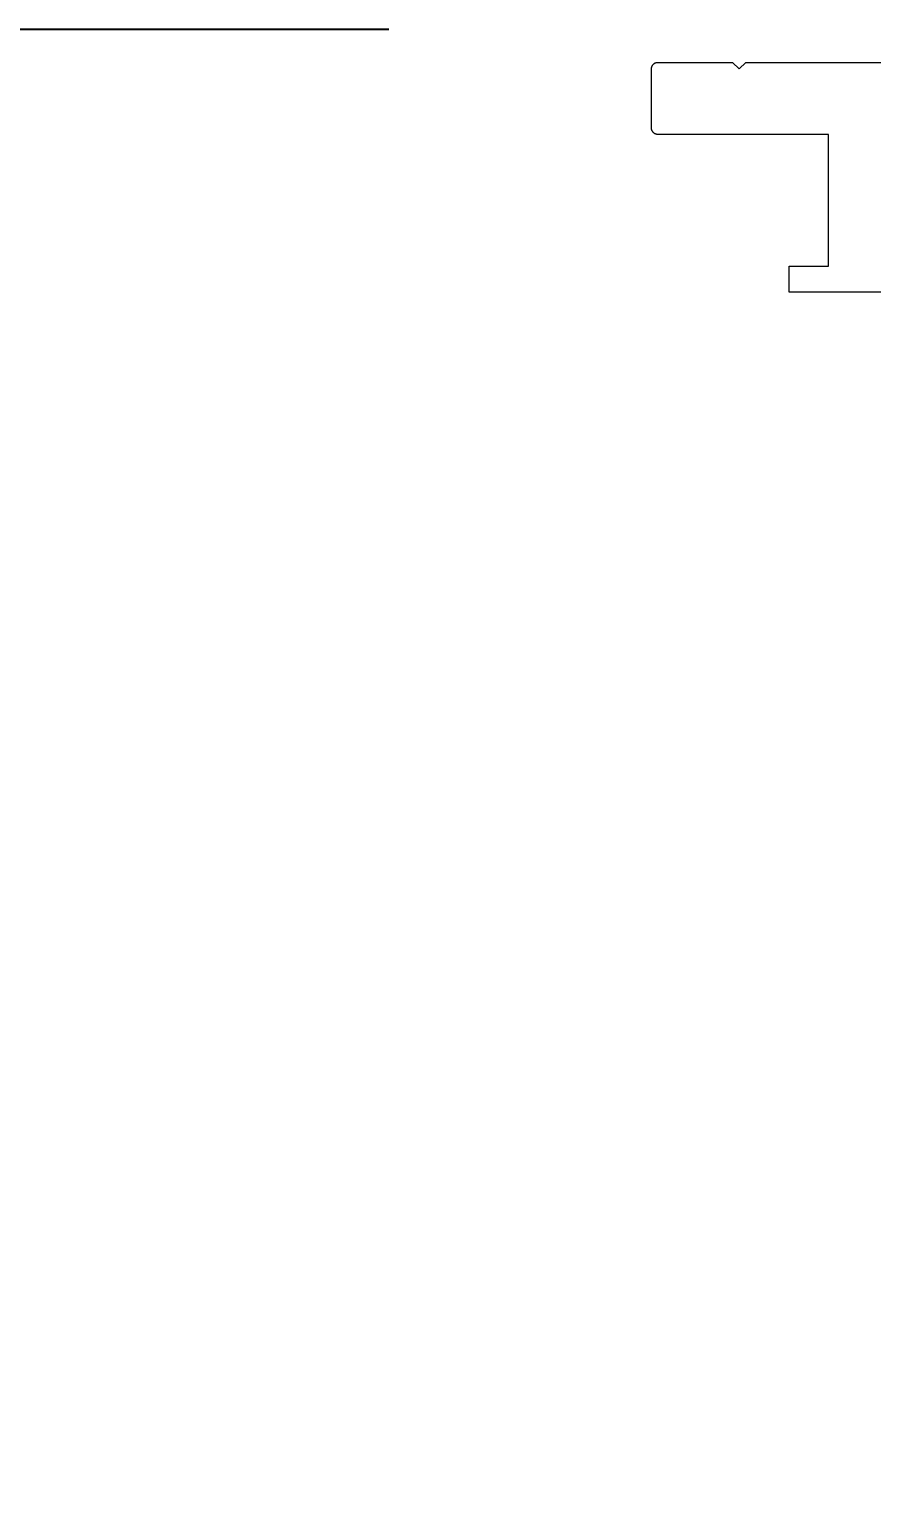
# Model space of a CAD drawing. Header units: millimetres. Extents: x -999 to 4635, y -962 to 3668.
# Drawn here: x -825.7 to -761.6, y 2954.6 to 3067.1 of the extents above; entities that cross this region are included whole.
import ezdxf

# ---------------------------------------------------------------- set-up
doc = ezdxf.new("R2010")
doc.units = ezdxf.units.MM
doc.layers.add('GORUNEN', color=7, linetype='Continuous', lineweight=9)
doc.layers.add('OLCU', color=4, linetype='Continuous', lineweight=9)
doc.styles.add('PI3D', font='arial.ttf')
doc.dimstyles.new('PF_MM', dxfattribs={"dimtxt": 40, "dimasz": 32, "dimexe": 24, "dimexo": 20, "dimgap": 14, "dimtad": 1, "dimdec": 1, "dimtxsty": 'PI3D', "dimcen": 2.5, "dimclrd": 4, "dimclre": 4, "dimclrt": 3, "dimazin": 3, "dimtfac": 1, "dimtmove": 0, "dimatfit": 3})

msp = doc.modelspace()

# ---------------------------------------------------------------- linework, layer by layer
at = {"layer": 'GORUNEN'}
for points in [[(-778.34, 3064.12), (-778.34, 3064.14), (-778.34, 3064.17), (-778.34, 3064.19), (-778.33, 3064.22), (-778.33, 3064.24), (-778.32, 3064.26), (-778.31, 3064.29), (-778.3, 3064.31), (-778.29, 3064.33), (-778.28, 3064.36), (-778.27, 3064.38), (-778.26, 3064.4), (-778.24, 3064.42), (-778.23, 3064.44), (-778.21, 3064.46), (-778.19, 3064.48), (-778.18, 3064.49), (-778.16, 3064.51), (-778.14, 3064.52), (-778.12, 3064.54), (-778.1, 3064.55), (-778.07, 3064.56), (-778.05, 3064.58), (-778.03, 3064.59), (-778.01, 3064.59), (-777.98, 3064.6), (-777.96, 3064.61), (-777.93, 3064.61), (-777.91, 3064.62), (-777.88, 3064.62), (-777.86, 3064.62), (-777.84, 3064.62)], [(-777.84, 3064.62), (-772.16, 3064.62)], [(-772.16, 3064.62), (-771.65, 3064.12)], [(-771.65, 3064.12), (-771.15, 3064.62)], [(-771.15, 3064.62), (-748.84, 3064.62)], [(-778.34, 3059.63), (-778.34, 3064.12)], [(-777.84, 3059.12), (-777.86, 3059.12), (-777.88, 3059.12), (-777.91, 3059.13), (-777.93, 3059.13), (-777.96, 3059.14), (-777.98, 3059.14), (-778.01, 3059.15), (-778.03, 3059.16), (-778.05, 3059.17), (-778.07, 3059.18), (-778.1, 3059.19), (-778.12, 3059.21), (-778.14, 3059.22), (-778.16, 3059.24), (-778.18, 3059.25), (-778.19, 3059.27), (-778.21, 3059.29), (-778.23, 3059.31), (-778.24, 3059.33), (-778.26, 3059.35), (-778.27, 3059.37), (-778.28, 3059.39), (-778.29, 3059.41), (-778.3, 3059.43), (-778.31, 3059.46), (-778.32, 3059.48), (-778.33, 3059.51), (-778.33, 3059.53), (-778.34, 3059.55), (-778.34, 3059.58), (-778.34, 3059.6), (-778.34, 3059.63)], [(-764.84, 3059.12), (-777.84, 3059.12)], [(-764.84, 3049.09), (-764.84, 3059.12)], [(-767.84, 3047.1), (-767.84, 3049.09)], [(-767.84, 3049.09), (-764.84, 3049.09)], [(-722.84, 3047.1), (-767.84, 3047.1)]]:
    msp.add_lwpolyline(points, dxfattribs=at)

# ---------------------------------------------------------------- dimensions: what is measured, and where the dimension line sits
at = {"layer": 'OLCU'}
msp.add_linear_dim(base=(-938.34, 0), p1=(-778.34, 0), p2=(-778.34, 3067.12), angle=90, dimstyle='PF_MM', dxfattribs=at).render()

doc.saveas('drawing.dxf')
